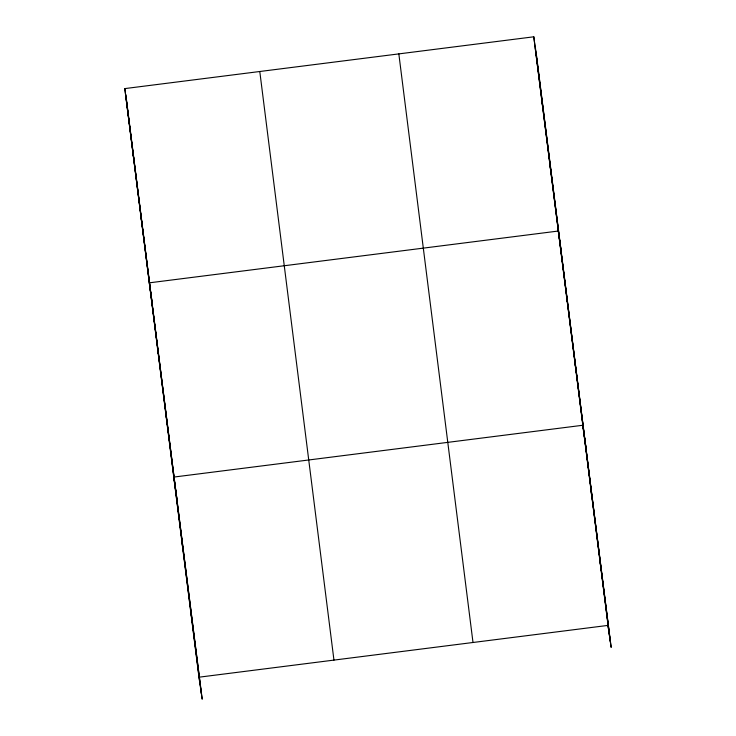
<?xml version="1.0" encoding="UTF-8"?>
<svg xmlns="http://www.w3.org/2000/svg" width="736" height="736" viewBox="0 0 736 736"><rect width="100%" height="100%" fill="white"/><g stroke="black" fill="none" stroke-linecap="round" stroke-linejoin="round"><path stroke-width="1.1" d="M124.826 88.596L533.802 36.8L611.174 647.404L607.964 625.398L198.987 677.194L124.826 88.596L202.198 699.2L198.987 677.194M541.963 101.55L542.837 107.548M550.114 166.29L550.997 172.298M561.485 253.037L558.274 231.04L149.298 282.836L152.508 304.842M566.435 295.78L567.309 301.788M574.595 360.53L575.469 366.537M585.957 447.276L582.746 425.27L173.77 477.075L176.98 499.082M591.155 491.979L592.029 497.987M599.564 558.688L600.438 564.696M132.986 153.346L133.86 159.353M141.137 218.086L142.02 224.094M157.458 347.585L158.332 353.593M165.618 412.326L166.492 418.333M182.178 543.784L183.052 549.783M190.578 610.484L191.461 616.492M536.24 53.526L610.402 642.123M535.449 48.088L609.61 636.686M533.802 36.8L608.838 631.405M398.838 53.894L473 642.491M259.79 71.502L333.951 660.1M126.472 99.884L201.425 693.919M125.7 94.604L199.861 683.201"/></g></svg>
